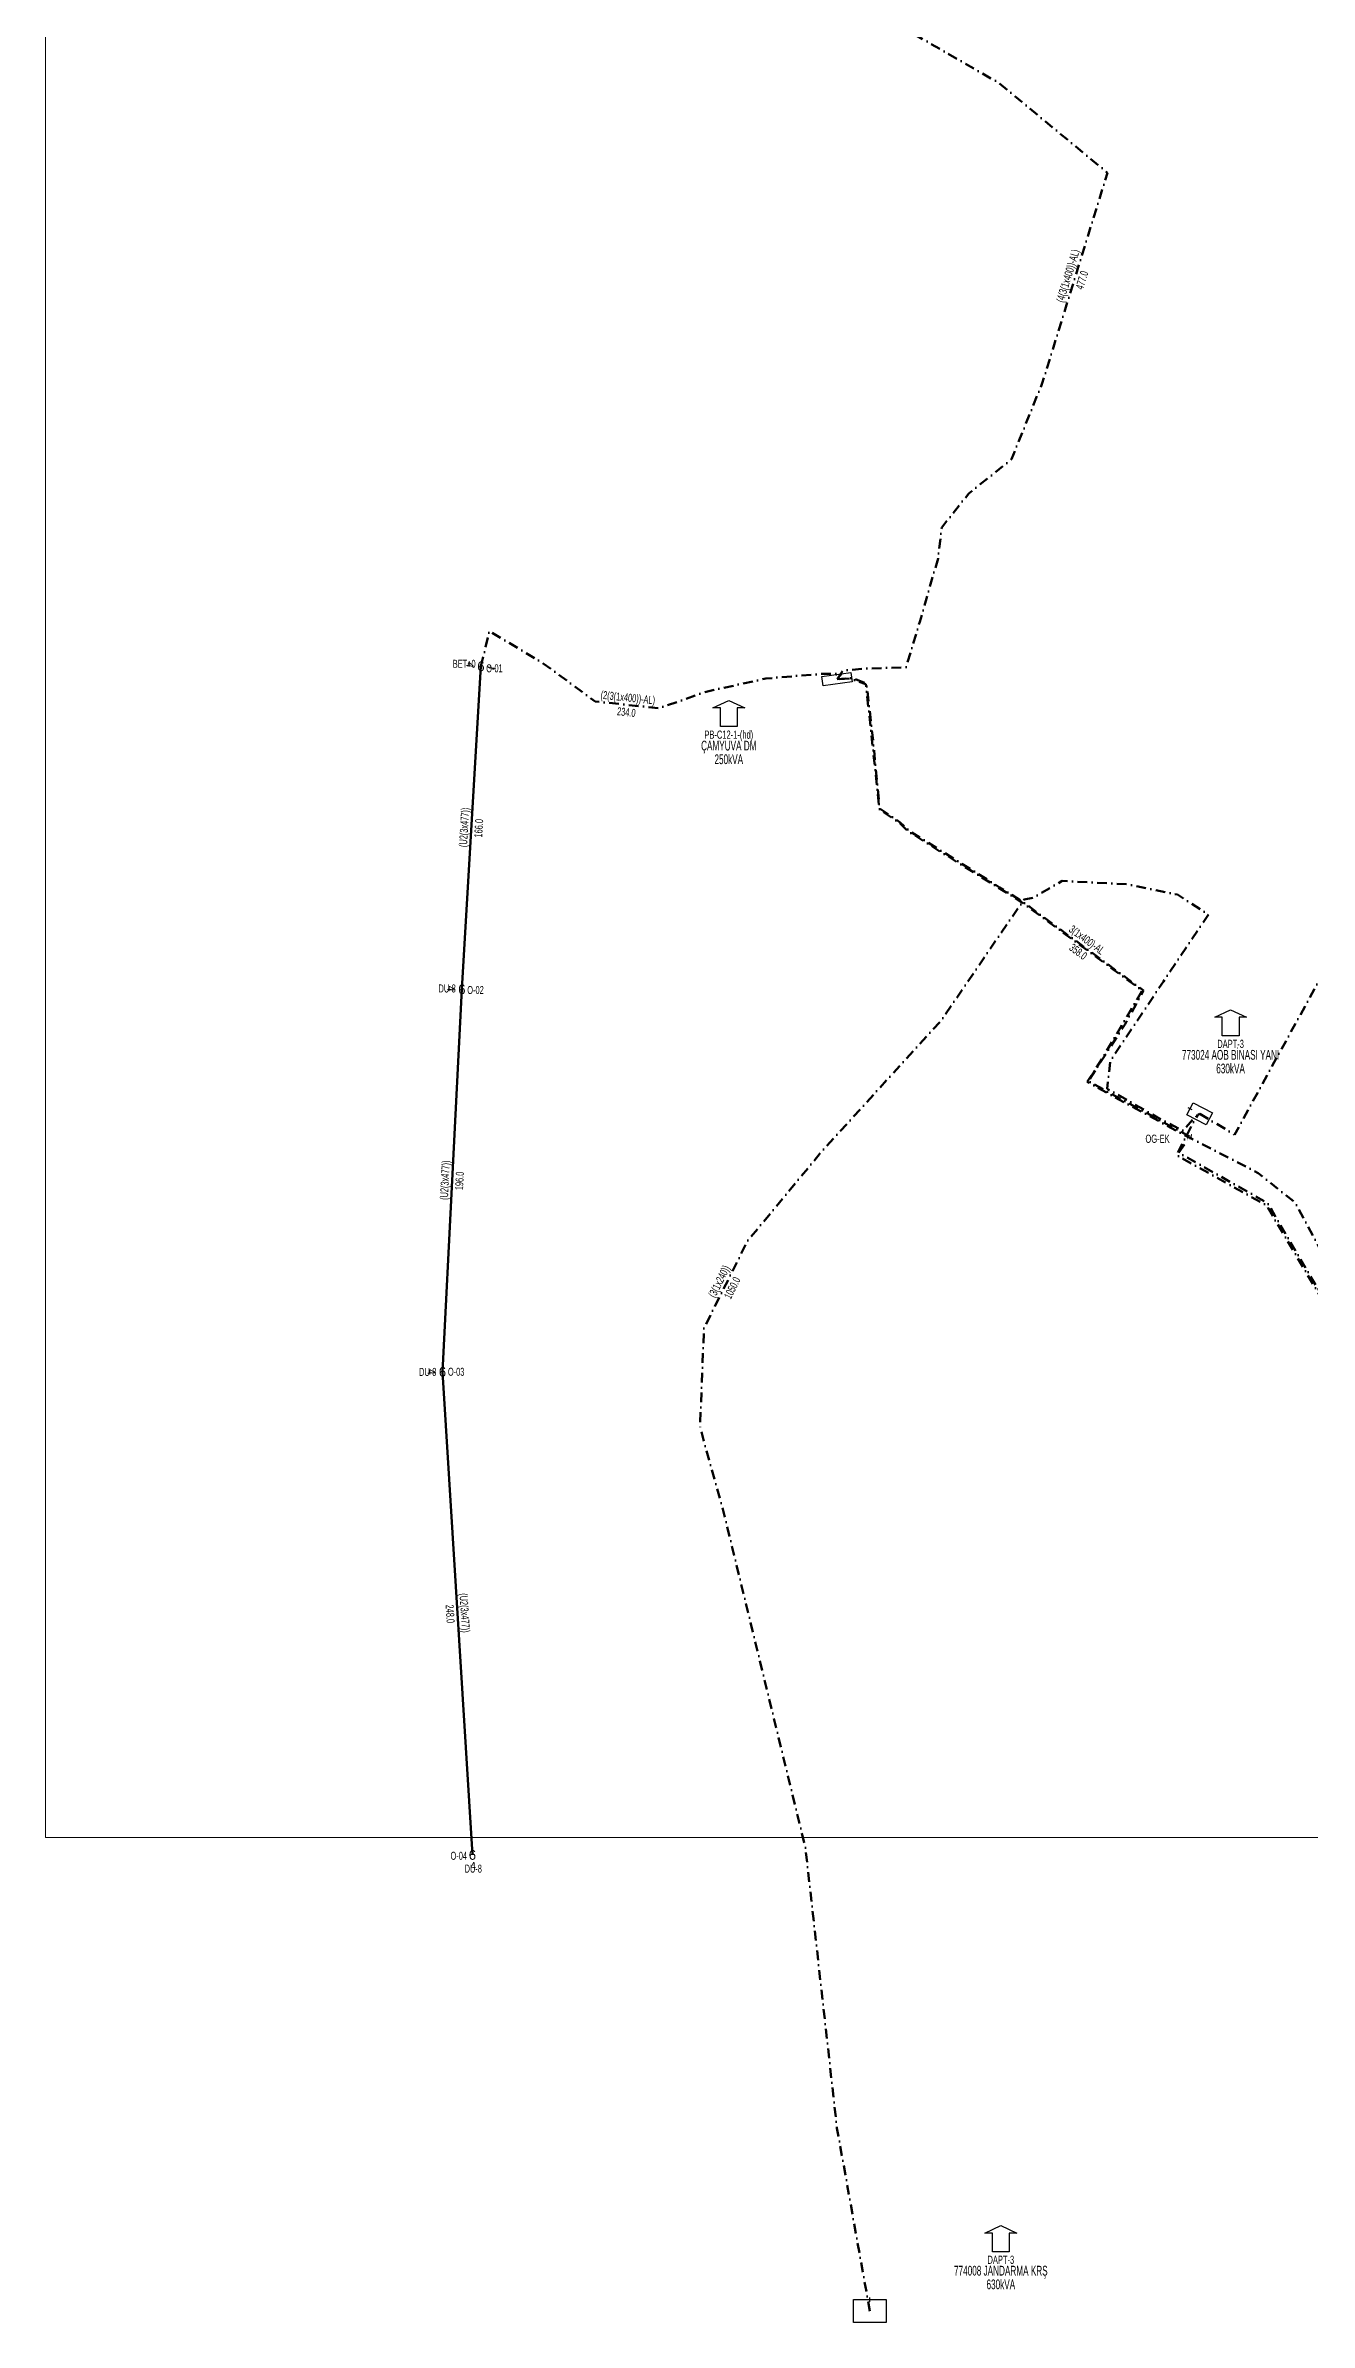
# Model space of a CAD drawing. Header units: millimetres. Extents: x 549058 to 551414, y 4048269 to 4050352.
# Drawn here: x 549058 to 549705, y 4048344 to 4049511 of the extents above; entities that cross this region are included whole.
import ezdxf
from ezdxf.enums import TextEntityAlignment as Align

# ---------------------------------------------------------------- set-up
doc = ezdxf.new("R2010")
doc.units = ezdxf.units.MM
doc.linetypes.add('DASHDOT', pattern=[5, 2.5, -1.25, 0, -1.25])
doc.layers.add('ANTET', color=250, linetype='Continuous')
for name, color, linetype, lineweight in [('DIREK_ENH_MEVCUT', 6, 'Continuous', 25), ('HAT_ENH_HAVAI_MEVCUT', 6, 'Continuous', 70), ('HAT_ENH_YERALTI_MEVCUT', 6, 'DASHDOT', 70), ('HAT_OG_YERALTI_YENI', 1, 'DASHDOT', 70), ('NODE_OG_YENI', 5, 'Continuous', 25), ('TRAFO_MEVCUT', 5, 'Continuous', 30)]:
    doc.layers.add(name, color=color, linetype=linetype, lineweight=lineweight)
doc.styles.add('Direk', font='B_CAD')
doc.styles.get("Standard").update_dxf_attribs({"font": 'Arial'})

# ---------------------------------------------------------------- blocks, each defined once
blk = doc.blocks.new('MEV_BINA_KARE')
at = {"layer": 'TRAFO_MEVCUT', "linetype": 'Continuous'}
for p, q in [((-2.25, -2.25), (-2.25, 2.25)), ((-2.25, 2.25), (2.25, 2.25)), ((0, 1.8), (0, 2.7)), ((2.25, 2.25), (2.25, -2.25)), ((2.25, -2.25), (-2.25, -2.25))]:
    blk.add_line(p, q, dxfattribs=at)
blk = doc.blocks.new('MEV_BETKOSK')
at = {"layer": 'TRAFO_MEVCUT', "linetype": 'Continuous'}
for p, q in [((-3.4, 2), (0, 3.6)), ((-1.8, 2), (-3.4, 2)), ((-1.8, -2), (-1.8, 2)), ((0, 3.6), (3.4, 2)), ((3.4, 2), (1.8, 2)), ((1.8, 2), (1.8, -2)), ((1.8, -2), (-1.8, -2))]:
    blk.add_line(p, q, dxfattribs=at)
blk = doc.blocks.new('MEV_DAPT')
at = {"layer": 'TRAFO_MEVCUT', "linetype": 'Continuous'}
for p, q in [((-3.4, 2), (0, 3.6)), ((-1.8, 2), (-3.4, 2)), ((-1.8, -2), (-1.8, 2)), ((0, 3.6), (3.4, 2)), ((3.4, 2), (1.8, 2)), ((1.8, 2), (1.8, -2)), ((1.8, -2), (-1.8, -2))]:
    blk.add_line(p, q, dxfattribs=at)

msp = doc.modelspace()

# ---------------------------------------------------------------- linework, layer by layer
at = {"layer": 'ANTET', "color": 18, "linetype": 'Continuous', "lineweight": 20, "true_color": 0x000000, "flags": 128}
msp.add_lwpolyline([(549057.5, 4048592.5), (549057.5, 4050352.5), (551017.5, 4050352.5), (551017.5, 4048592.5), (549057.5, 4048592.5)], close=True, dxfattribs=at)
at = {"layer": 'HAT_ENH_HAVAI_MEVCUT', "ltscale": 2}
for p, q in [((549270.907376, 4049027.015578), (549280.678, 4049192.487)), ((549260.972165, 4048831.005929), (549270.907376, 4049027.015578)), ((549276.314498, 4048583.494009), (549260.972165, 4048831.005929))]:
    msp.add_line(p, q, dxfattribs=at)
at = {"layer": 'HAT_ENH_YERALTI_MEVCUT', "ltscale": 2, "flags": 128}
for points in [[(549649.123319, 4048963.15879), (549666.967269, 4048952.51999), (549710.996832, 4049032.770917), (549764.757351, 4049123.599749), (549837.590672, 4049194.675462), (549916.323338, 4049270.154712), (549943.199875, 4049295.77551), (549916.63352, 4049325.165343), (549805.354831, 4049466.335606), (549772.132, 4049507.895), (549749.694237, 4049556.105407), (549748.932223, 4049623.05202), (549786.395059, 4049725.177384), (549789.215527, 4049772.407621), (549790.349091, 4049805.094936), (549753.317478, 4049938.023348), (549709.120872, 4050061.589943), (549686.109454, 4050122.748738), (549642.321176, 4050197.096331), (549579.421801, 4050248.283409), (549467.594902, 4050287.951947), (549318.935846, 4050300.518943), (549317.200691, 4050254.53733), (549324.791995, 4050253.01907), (549315.465536, 4050222.870748), (549347.523508, 4050157.219789), (549332.124006, 4050113.840909), (549294.601275, 4050131.409356), (549270.525997, 4050148.327119), (549269.947321, 4050151.681753)], [(549463.188, 4049185.844), (549466.199544, 4049190.224215), (549477.108434, 4049191.250934), (549498.541194, 4049192.020974), (549505.599887, 4049215.250492), (549514.960673, 4049247.700317), (549516.885771, 4049263.614462), (549530.73906, 4049281.050612), (549552.685179, 4049298.633175), (549568.403461, 4049337.573912), (549601.799056, 4049445.334734), (549546.2524, 4049491.294657), (549488.450044, 4049524.566257), (549485.964, 4049526.605)], [(549280.678, 4049192.487), (549285.015676, 4049210.488864), (549312.561264, 4049194.00489), (549339.239275, 4049174.484394), (549371.990329, 4049171.014084), (549396.065607, 4049179.472965), (549426.647717, 4049186.196691), (549455.060883, 4049188.58253), (549465.471814, 4049188.58253), (549463.188, 4049185.844)], [(549480.01132, 4048349.79798), (549463.170549, 4048443.580128), (549446.998097, 4048587.305605), (549404.451321, 4048761.54478), (549392.970445, 4048802.740864), (549394.996482, 4048853.391787), (549417.282888, 4048897.9646), (549454.648265, 4048943.069545), (549516.643953, 4049011.120907), (549559.082502, 4049073.074111), (549563.602851, 4049073.827502), (549578.563052, 4049082.545317), (549611.92753, 4049080.82328), (549637.650466, 4049075.54954), (549653.579909, 4049065.284611), (549630.481425, 4049031.009441), (549603.297793, 4048990.286971), (549601.683383, 4048976.080162), (549627.406319, 4048961.335215), (549640.536855, 4048954.554692), (549646.563987, 4048961.442842), (549649.123319, 4048963.15879)], [(549919.139783, 4048820.157645), (549918.93569, 4048811.937693), (549916.260928, 4048808.880822), (549891.16137, 4048777.427054), (549867.879422, 4048758.328581), (549851.691193, 4048764.876629), (549831.137598, 4048772.334128), (549780.572118, 4048785.430224), (549752.742915, 4048810.531074), (549721.681552, 4048843.047462), (549713.496492, 4048865.419959), (549683.206073, 4048916.365513), (549637.187848, 4048942.012034), (549645.736688, 4048958.745934), (549648.101261, 4048962.747518), (549649.123319, 4048963.15879)], [(549802.277768, 4048601.77673), (549806.335319, 4048610.031747), (549837.11674, 4048635.916124), (549819.593436, 4048657.811439), (549800.227585, 4048696.235747), (549796.538851, 4048769.088236), (549783.693825, 4048782.991062), (549779.916105, 4048787.188528), (549723.414265, 4048843.544645), (549714.739501, 4048864.811809), (549683.970064, 4048917.389102), (549638.357594, 4048943.273479), (549643.914695, 4048951.539751)]]:
    msp.add_lwpolyline(points, dxfattribs=at)
at = {"layer": 'HAT_OG_YERALTI_YENI', "ltscale": 2, "flags": 128}
for points in [[(549643.914695, 4048951.539751), (549591.984047, 4048979.948248), (549610.922272, 4049009.205377), (549620.256716, 4049026.422009), (549557.857114, 4049072.232321), (549546.55768, 4049079.236102), (549500.247995, 4049108.148967), (549495.506974, 4049112.458986), (549485.030132, 4049119.704333), (549481.869451, 4049152.747814), (549478.35232, 4049183.615298), (549471.1702, 4049186.479849), (549463.188, 4049185.844)], [(550191.547755, 4048831.337457), (550173.93072, 4048813.971554), (550146.274764, 4048835.52165), (550117.123851, 4048858.282878), (550020.720112, 4048937.047488), (549978.427823, 4048883.177871), (549920.52161, 4048809.190048), (549893.864605, 4048773.628358), (549857.566341, 4048786.011043), (549790.567895, 4048812.883781), (549780.855985, 4048811.791191), (549769.44449, 4048817.739736), (549734.005907, 4048851.194478), (549697.875606, 4048917.749763), (549679.023228, 4048932.862817), (549639.335134, 4048953.313858), (549591.407702, 4048979.508373), (549599.972484, 4048992.935741), (549619.584027, 4049026.320525), (549557.507448, 4049071.877165), (549519.610407, 4049095.377976), (549499.542624, 4049108.024131), (549495.343118, 4049112.113123), (549484.89961, 4049119.296489), (549481.588972, 4049150.396027), (549477.94212, 4049183.308582), (549470.206188, 4049186.181928), (549463.188, 4049185.844)]]:
    msp.add_lwpolyline(points, dxfattribs=at)

# ---------------------------------------------------------------- block references
at = {"layer": 'TRAFO_MEVCUT', "linetype": 'ByBlock', "zscale": 2}
for p, xscale, yscale, rotation in [((549463.188, 4049185.844), 3.308565, 1.077714999999999, 8.018602), ((549649.123319, 4048963.15879), 1.550459, 2.477378999999999, 62.459203)]:
    msp.add_blockref('MEV_BINA_KARE', p, dxfattribs=dict(at, xscale=xscale, yscale=yscale, rotation=rotation))
at = {"layer": 'TRAFO_MEVCUT', "linetype": 'ByBlock', "xscale": 2.399999999999999, "yscale": 2.399999999999999, "zscale": 2}
for name, p in [('MEV_BETKOSK', (549407.717972, 4049166.36772)), ('MEV_DAPT', (549664.925852, 4049007.923842))]:
    msp.add_blockref(name, p, dxfattribs=at)
at = {"layer": 'TRAFO_MEVCUT', "zscale": 2}
for name, p, xscale, yscale in [('MEV_DAPT', (549547.165631, 4048384.983267), 2.399999999999999, 2.399999999999999), ('MEV_BINA_KARE', (549480.01132, 4048349.79798), 3.7, 2.6)]:
    msp.add_blockref(name, p, dxfattribs=dict(at, xscale=xscale, yscale=yscale))

# ---------------------------------------------------------------- texts
at = {"layer": 'DIREK_ENH_MEVCUT', "width": 0.53}
for s, p in [('BET+0', (549272.088374, 4049193.765119)), ('O-01', (549287.601771, 4049191.456757)), ('DU-8', (549263.357433, 4049027.429815)), ('O-02', (549277.896864, 4049026.63209)), ('DU-8', (549253.410151, 4048830.963343)), ('O-03', (549267.972054, 4048831.045349)), ('O-04', (549269.327907, 4048583.060937)), ('DU-8', (549276.749722, 4048576.472707))]:
    msp.add_text(s, height=4.1, dxfattribs=at).set_placement(p, align=Align.MIDDLE_CENTER)
at = {"layer": 'DIREK_ENH_MEVCUT', "color": 32, "style": 'Direk'}
for s, rotation, p in [('4', 261.5366, (549275.138984, 4049193.311195)), ('f', 441.5366, (549286.217016, 4049191.662805)), ('4', 266.85954, (549265.315786, 4049027.322368)), ('4', 270.322662, (549255.372254, 4048830.974392)), ('4', 363.547012, (549276.660956, 4048577.904737))]:
    msp.add_text(s, height=4, rotation=rotation, dxfattribs=at).set_placement(p, align=Align.MIDDLE_CENTER)
at = {"layer": 'DIREK_ENH_MEVCUT', "style": 'Direk'}
for p in [(549280.678, 4049192.487), (549270.907376, 4049027.015578), (549260.972165, 4048831.005929), (549276.314498, 4048583.494009)]:
    msp.add_text('6', height=5, dxfattribs=at).set_placement(p, align=Align.MIDDLE_CENTER)
at = {"layer": 'HAT_ENH_HAVAI_MEVCUT', "lineweight": 30, "width": 0.53}
for rotation, p in [(86.620834, (549274.095538, 4049109.851307)), (87.098312, (549264.24195, 4048929.096811)), (273.547012, (549270.340075, 4048707.355144))]:
    msp.add_text('(U2(3x477))', height=4.1, rotation=rotation, dxfattribs=at).set_placement(p, align=Align.CENTER)
for s, rotation, p in [('166.0', 86.620834, (549277.489626, 4049109.650899)), ('196.0', 87.098312, (549267.637591, 4048928.924695)), ('248.0', 273.547012, (549266.946588, 4048707.144794))]:
    msp.add_text(s, height=4.1, rotation=rotation, dxfattribs=at).set_placement(p, align=Align.TOP_CENTER)
at = {"layer": 'HAT_ENH_YERALTI_MEVCUT', "lineweight": 30, "width": 0.53}
for s, rotation, p in [('(4(3(1x400))-AL)', 72.781541, (549583.477447, 4049391.95755)), ('(2(3(1x400))-AL)', 353.951493, (549355.793932, 4049174.439775)), ('(3(1x240))', 63.434949, (549404.619159, 4048876.438457))]:
    msp.add_text(s, height=4.1, rotation=rotation, dxfattribs=at).set_placement(p, align=Align.CENTER)
for s, rotation, p in [('477.0', 72.781541, (549586.725069, 4049390.951096)), ('234.0', 353.951493, (549355.435672, 4049171.058703)), ('1050.0', 63.434949, (549407.660212, 4048874.91793))]:
    msp.add_text(s, height=4.1, rotation=rotation, dxfattribs=at).set_placement(p, align=Align.TOP_CENTER)
at = {"layer": 'HAT_OG_YERALTI_YENI', "lineweight": 30, "width": 0.53}
msp.add_text('3(1x400)-AL', height=4.1, rotation=323.715958, dxfattribs=at).set_placement((549590.062956, 4049050.697523), align=Align.CENTER)
msp.add_text('358.0', height=4.1, rotation=323.715958, dxfattribs=at).set_placement((549588.050874, 4049047.956807), align=Align.TOP_CENTER)
at = {"layer": 'NODE_OG_YENI', "width": 0.6}
msp.add_text('OG-EK', height=4.2, dxfattribs=at).set_placement((549627.480501, 4048952.532327), align=Align.TOP_CENTER)
at = {"layer": 'NODE_OG_YENI', "style": 'Direk'}
msp.add_text('M', height=2.8, dxfattribs=at).set_placement((549643.914695, 4048951.539751), align=Align.MIDDLE_CENTER)
at = {"layer": 'TRAFO_MEVCUT', "linetype": 'ByBlock', "width": 0.6}
for s, height, p in [('ÇAMYUVA DM', 5, (549407.717972, 4049149.36772)), ('PB-C12-1-(hd)', 4.2, (549407.717972, 4049155.36772)), ('250kVA', 5, (549407.717972, 4049142.36772)), ('773024 AOB BİNASI YANI', 5, (549664.925852, 4048990.923842)), ('DAPT-3', 4.2, (549664.925852, 4048996.923842)), ('630kVA', 5, (549664.925852, 4048983.923842))]:
    msp.add_text(s, height=height, dxfattribs=at).set_placement(p, align=Align.CENTER)
at = {"layer": 'TRAFO_MEVCUT', "width": 0.6}
for s, height, p in [('774008 JANDARMA KRŞ', 5, (549547.165631, 4048367.983267)), ('DAPT-3', 4.2, (549547.165631, 4048373.983267)), ('630kVA', 5, (549547.165631, 4048360.983267))]:
    msp.add_text(s, height=height, dxfattribs=at).set_placement(p, align=Align.CENTER)

doc.saveas('drawing.dxf')
